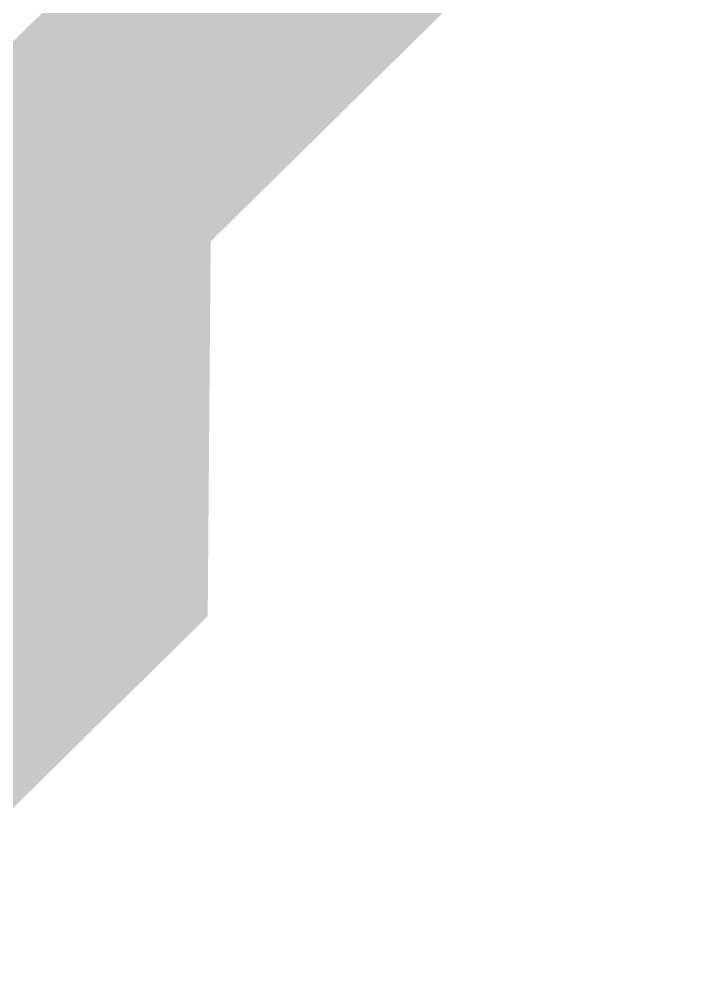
# Model space of a CAD drawing. Header units: metres. Extents: x 326467 to 340077, y 1811030 to 1824953.
# Drawn here: x 329783.29 to 329790.48, y 1813288.11 to 1813298.46 of the extents above; entities that cross this region are included whole.
import ezdxf

# ---------------------------------------------------------------- set-up
doc = ezdxf.new("R2010")
doc.units = ezdxf.units.M
doc.header["$MEASUREMENT"] = 0
doc.layers.add('HAZARDS LINE', color=1, linetype='Continuous')
doc.layers.add('SURVEY PLOT BOUNDARY', color=35, linetype='Continuous')

# ---------------------------------------------------------------- blocks, each defined once
blk = doc.blocks.new('16')
at = {"layer": 'HAZARDS LINE', "lineweight": 18, "const_width": 3.032}
blk.add_lwpolyline([(329779.615, 1813272.477), (329779.646, 1813276.52), (329779.677, 1813280.563), (329779.74, 1813288.649), (329783.813, 1813292.661), (329783.845, 1813296.704), (329787.918, 1813300.716), (329787.949, 1813304.759), (329792.023, 1813308.771), (329796.066, 1813308.74), (329800.139, 1813312.752), (329804.182, 1813312.72), (329808.193, 1813308.646)], dxfattribs=at)
at = {"layer": 'SURVEY PLOT BOUNDARY', "lineweight": 18, "const_width": 0.606}
blk.add_lwpolyline([(329788.761, 1813409.879), (329783.813, 1813292.661), (329746.995, 1813236.339), (329750.912, 1813220.135), (329738.66, 1813204.057), (329722.522, 1813208.224), (329685.734, 1813155.945), (329620.463, 1813079.626), (329607.898, 1813023.117), (329587.405, 1812986.885), (329575.029, 1812954.634), (329558.703, 1812934.543), (329525.864, 1812870.104), (329484.847, 1812793.597)], dxfattribs=at)
blk.add_lwpolyline([(329795.722, 1813264.266), (329787.076, 1813191.553), (329783.002, 1813187.541), (329782.877, 1813171.369), (329782.815, 1813163.283), (329717.98, 1813143.566), (329685.734, 1813155.945), (329722.522, 1813208.224), (329738.66, 1813204.057), (329750.912, 1813220.135), (329746.995, 1813236.339), (329783.813, 1813292.661), (329788.761, 1813409.879), (329788.979, 1813438.181), (329797.251, 1813462.377), (329801.325, 1813466.388), (329809.347, 1813458.24), (329853.658, 1813437.681), (329828.998, 1813385.309), (329841, 1813369.043), (329828.717, 1813348.921), (329844.699, 1813324.538), (329848.711, 1813320.463)], close=True, dxfattribs=at)

msp = doc.modelspace()

# ---------------------------------------------------------------- block references
msp.add_blockref('16', (0, 0))

doc.saveas('drawing.dxf')
